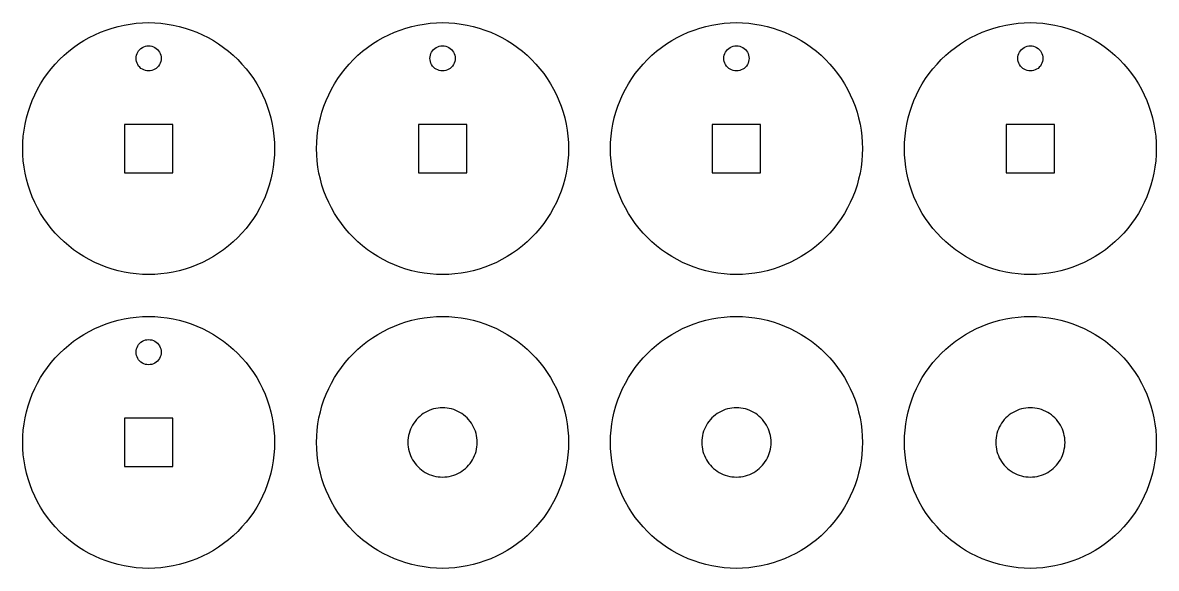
# Model space of a CAD drawing. Header units: millimetres. Extents: x 4 to 356, y 4 to 259.
# Drawn here: x 302 to 356, y 191 to 217 of the extents above; entities that cross this region are included whole.
import ezdxf

# ---------------------------------------------------------------- set-up
doc = ezdxf.new("R2010")
doc.units = ezdxf.units.MM
doc.layers.add('CUT', color=1, linetype='Continuous')
doc.layers.add('ENGRAVE', color=5, linetype='Continuous')

msp = doc.modelspace()

# ---------------------------------------------------------------- linework, layer by layer
at = {"layer": 'CUT'}
for points in [[(313.993, 210.706), (313.971, 210.412), (313.935, 210.12), (313.885, 209.829), (313.82, 209.542), (313.742, 209.258), (313.649, 208.979), (313.543, 208.704), (313.424, 208.435), (313.292, 208.172), (313.146, 207.915), (312.989, 207.667), (312.819, 207.426), (312.638, 207.194), (312.446, 206.971), (312.243, 206.757), (312.029, 206.554), (311.806, 206.362), (311.574, 206.181), (311.333, 206.011), (311.085, 205.854), (310.828, 205.708), (310.565, 205.576), (310.296, 205.457), (310.021, 205.351), (309.742, 205.258), (309.458, 205.18), (309.171, 205.115), (308.88, 205.065), (308.588, 205.029), (308.294, 205.007), (308, 205), (307.706, 205.007), (307.412, 205.029), (307.12, 205.065), (306.829, 205.115), (306.542, 205.18), (306.258, 205.258), (305.979, 205.351), (305.704, 205.457), (305.435, 205.576), (305.172, 205.708), (304.915, 205.854), (304.667, 206.011), (304.426, 206.181), (304.194, 206.362), (303.971, 206.554), (303.757, 206.757), (303.554, 206.971), (303.362, 207.194), (303.181, 207.426), (303.011, 207.667), (302.854, 207.915), (302.708, 208.172), (302.576, 208.435), (302.457, 208.704), (302.351, 208.979), (302.258, 209.258), (302.18, 209.542), (302.115, 209.829), (302.065, 210.12), (302.029, 210.412), (302.007, 210.706), (302, 211), (302.007, 211.294), (302.029, 211.588), (302.065, 211.88), (302.115, 212.171), (302.18, 212.458), (302.258, 212.742), (302.351, 213.021), (302.457, 213.296), (302.576, 213.565), (302.708, 213.828), (302.854, 214.085), (303.011, 214.333), (303.181, 214.574), (303.362, 214.806), (303.554, 215.029), (303.757, 215.243), (303.971, 215.446), (304.194, 215.638), (304.426, 215.819), (304.667, 215.989), (304.915, 216.146), (305.172, 216.292), (305.435, 216.424), (305.704, 216.543), (305.979, 216.649), (306.258, 216.742), (306.542, 216.82), (306.829, 216.885), (307.12, 216.935), (307.412, 216.971), (307.706, 216.993), (308, 217), (308.294, 216.993), (308.588, 216.971), (308.88, 216.935), (309.171, 216.885), (309.458, 216.82), (309.742, 216.742), (310.021, 216.649), (310.296, 216.543), (310.565, 216.424), (310.828, 216.292), (311.085, 216.146), (311.333, 215.989), (311.574, 215.819), (311.806, 215.638), (312.029, 215.446), (312.243, 215.243), (312.446, 215.029), (312.638, 214.806), (312.819, 214.574), (312.989, 214.333), (313.146, 214.085), (313.292, 213.828), (313.424, 213.565), (313.543, 213.296), (313.649, 213.021), (313.742, 212.742), (313.82, 212.458), (313.885, 212.171), (313.935, 211.88), (313.971, 211.588), (313.993, 211.294), (314, 211)], [(327.993, 210.706), (327.971, 210.412), (327.935, 210.12), (327.885, 209.829), (327.82, 209.542), (327.742, 209.258), (327.649, 208.979), (327.543, 208.704), (327.424, 208.435), (327.292, 208.172), (327.146, 207.915), (326.989, 207.667), (326.819, 207.426), (326.638, 207.194), (326.446, 206.971), (326.243, 206.757), (326.029, 206.554), (325.806, 206.362), (325.574, 206.181), (325.333, 206.011), (325.085, 205.854), (324.828, 205.708), (324.565, 205.576), (324.296, 205.457), (324.021, 205.351), (323.742, 205.258), (323.458, 205.18), (323.171, 205.115), (322.88, 205.065), (322.588, 205.029), (322.294, 205.007), (322, 205), (321.706, 205.007), (321.412, 205.029), (321.12, 205.065), (320.829, 205.115), (320.542, 205.18), (320.258, 205.258), (319.979, 205.351), (319.704, 205.457), (319.435, 205.576), (319.172, 205.708), (318.915, 205.854), (318.667, 206.011), (318.426, 206.181), (318.194, 206.362), (317.971, 206.554), (317.757, 206.757), (317.554, 206.971), (317.362, 207.194), (317.181, 207.426), (317.011, 207.667), (316.854, 207.915), (316.708, 208.172), (316.576, 208.435), (316.457, 208.704), (316.351, 208.979), (316.258, 209.258), (316.18, 209.542), (316.115, 209.829), (316.065, 210.12), (316.029, 210.412), (316.007, 210.706), (316, 211), (316.007, 211.294), (316.029, 211.588), (316.065, 211.88), (316.115, 212.171), (316.18, 212.458), (316.258, 212.742), (316.351, 213.021), (316.457, 213.296), (316.576, 213.565), (316.708, 213.828), (316.854, 214.085), (317.011, 214.333), (317.181, 214.574), (317.362, 214.806), (317.554, 215.029), (317.757, 215.243), (317.971, 215.446), (318.194, 215.638), (318.426, 215.819), (318.667, 215.989), (318.915, 216.146), (319.172, 216.292), (319.435, 216.424), (319.704, 216.543), (319.979, 216.649), (320.258, 216.742), (320.542, 216.82), (320.829, 216.885), (321.12, 216.935), (321.412, 216.971), (321.706, 216.993), (322, 217), (322.294, 216.993), (322.588, 216.971), (322.88, 216.935), (323.171, 216.885), (323.458, 216.82), (323.742, 216.742), (324.021, 216.649), (324.296, 216.543), (324.565, 216.424), (324.828, 216.292), (325.085, 216.146), (325.333, 215.989), (325.574, 215.819), (325.806, 215.638), (326.029, 215.446), (326.243, 215.243), (326.446, 215.029), (326.638, 214.806), (326.819, 214.574), (326.989, 214.333), (327.146, 214.085), (327.292, 213.828), (327.424, 213.565), (327.543, 213.296), (327.649, 213.021), (327.742, 212.742), (327.82, 212.458), (327.885, 212.171), (327.935, 211.88), (327.971, 211.588), (327.993, 211.294), (328, 211)], [(341.993, 210.706), (341.971, 210.412), (341.935, 210.12), (341.885, 209.829), (341.82, 209.542), (341.742, 209.258), (341.649, 208.979), (341.543, 208.704), (341.424, 208.435), (341.292, 208.172), (341.146, 207.915), (340.989, 207.667), (340.819, 207.426), (340.638, 207.194), (340.446, 206.971), (340.243, 206.757), (340.029, 206.554), (339.806, 206.362), (339.574, 206.181), (339.333, 206.011), (339.085, 205.854), (338.828, 205.708), (338.565, 205.576), (338.296, 205.457), (338.021, 205.351), (337.742, 205.258), (337.458, 205.18), (337.171, 205.115), (336.88, 205.065), (336.588, 205.029), (336.294, 205.007), (336, 205), (335.706, 205.007), (335.412, 205.029), (335.12, 205.065), (334.829, 205.115), (334.542, 205.18), (334.258, 205.258), (333.979, 205.351), (333.704, 205.457), (333.435, 205.576), (333.172, 205.708), (332.915, 205.854), (332.667, 206.011), (332.426, 206.181), (332.194, 206.362), (331.971, 206.554), (331.757, 206.757), (331.554, 206.971), (331.362, 207.194), (331.181, 207.426), (331.011, 207.667), (330.854, 207.915), (330.708, 208.172), (330.576, 208.435), (330.457, 208.704), (330.351, 208.979), (330.258, 209.258), (330.18, 209.542), (330.115, 209.829), (330.065, 210.12), (330.029, 210.412), (330.007, 210.706), (330, 211), (330.007, 211.294), (330.029, 211.588), (330.065, 211.88), (330.115, 212.171), (330.18, 212.458), (330.258, 212.742), (330.351, 213.021), (330.457, 213.296), (330.576, 213.565), (330.708, 213.828), (330.854, 214.085), (331.011, 214.333), (331.181, 214.574), (331.362, 214.806), (331.554, 215.029), (331.757, 215.243), (331.971, 215.446), (332.194, 215.638), (332.426, 215.819), (332.667, 215.989), (332.915, 216.146), (333.172, 216.292), (333.435, 216.424), (333.704, 216.543), (333.979, 216.649), (334.258, 216.742), (334.542, 216.82), (334.829, 216.885), (335.12, 216.935), (335.412, 216.971), (335.706, 216.993), (336, 217), (336.294, 216.993), (336.588, 216.971), (336.88, 216.935), (337.171, 216.885), (337.458, 216.82), (337.742, 216.742), (338.021, 216.649), (338.296, 216.543), (338.565, 216.424), (338.828, 216.292), (339.085, 216.146), (339.333, 215.989), (339.574, 215.819), (339.806, 215.638), (340.029, 215.446), (340.243, 215.243), (340.446, 215.029), (340.638, 214.806), (340.819, 214.574), (340.989, 214.333), (341.146, 214.085), (341.292, 213.828), (341.424, 213.565), (341.543, 213.296), (341.649, 213.021), (341.742, 212.742), (341.82, 212.458), (341.885, 212.171), (341.935, 211.88), (341.971, 211.588), (341.993, 211.294), (342, 211)], [(355.993, 210.706), (355.971, 210.412), (355.935, 210.12), (355.885, 209.829), (355.82, 209.542), (355.742, 209.258), (355.649, 208.979), (355.543, 208.704), (355.424, 208.435), (355.292, 208.172), (355.146, 207.915), (354.989, 207.667), (354.819, 207.426), (354.638, 207.194), (354.446, 206.971), (354.243, 206.757), (354.029, 206.554), (353.806, 206.362), (353.574, 206.181), (353.333, 206.011), (353.085, 205.854), (352.828, 205.708), (352.565, 205.576), (352.296, 205.457), (352.021, 205.351), (351.742, 205.258), (351.458, 205.18), (351.171, 205.115), (350.88, 205.065), (350.588, 205.029), (350.294, 205.007), (350, 205), (349.706, 205.007), (349.412, 205.029), (349.12, 205.065), (348.829, 205.115), (348.542, 205.18), (348.258, 205.258), (347.979, 205.351), (347.704, 205.457), (347.435, 205.576), (347.172, 205.708), (346.915, 205.854), (346.667, 206.011), (346.426, 206.181), (346.194, 206.362), (345.971, 206.554), (345.757, 206.757), (345.554, 206.971), (345.362, 207.194), (345.181, 207.426), (345.011, 207.667), (344.854, 207.915), (344.708, 208.172), (344.576, 208.435), (344.457, 208.704), (344.351, 208.979), (344.258, 209.258), (344.18, 209.542), (344.115, 209.829), (344.065, 210.12), (344.029, 210.412), (344.007, 210.706), (344, 211), (344.007, 211.294), (344.029, 211.588), (344.065, 211.88), (344.115, 212.171), (344.18, 212.458), (344.258, 212.742), (344.351, 213.021), (344.457, 213.296), (344.576, 213.565), (344.708, 213.828), (344.854, 214.085), (345.011, 214.333), (345.181, 214.574), (345.362, 214.806), (345.554, 215.029), (345.757, 215.243), (345.971, 215.446), (346.194, 215.638), (346.426, 215.819), (346.667, 215.989), (346.915, 216.146), (347.172, 216.292), (347.435, 216.424), (347.704, 216.543), (347.979, 216.649), (348.258, 216.742), (348.542, 216.82), (348.829, 216.885), (349.12, 216.935), (349.412, 216.971), (349.706, 216.993), (350, 217), (350.294, 216.993), (350.588, 216.971), (350.88, 216.935), (351.171, 216.885), (351.458, 216.82), (351.742, 216.742), (352.021, 216.649), (352.296, 216.543), (352.565, 216.424), (352.828, 216.292), (353.085, 216.146), (353.333, 215.989), (353.574, 215.819), (353.806, 215.638), (354.029, 215.446), (354.243, 215.243), (354.446, 215.029), (354.638, 214.806), (354.819, 214.574), (354.989, 214.333), (355.146, 214.085), (355.292, 213.828), (355.424, 213.565), (355.543, 213.296), (355.649, 213.021), (355.742, 212.742), (355.82, 212.458), (355.885, 212.171), (355.935, 211.88), (355.971, 211.588), (355.993, 211.294), (356, 211)], [(309.15, 212.15), (306.85, 212.15), (306.85, 209.85), (309.15, 209.85)], [(323.15, 212.15), (320.85, 212.15), (320.85, 209.85), (323.15, 209.85)], [(337.15, 212.15), (334.85, 212.15), (334.85, 209.85), (337.15, 209.85)], [(351.15, 212.15), (348.85, 212.15), (348.85, 209.85), (351.15, 209.85)], [(313.993, 196.706), (313.971, 196.412), (313.935, 196.12), (313.885, 195.829), (313.82, 195.542), (313.742, 195.258), (313.649, 194.979), (313.543, 194.704), (313.424, 194.435), (313.292, 194.172), (313.146, 193.915), (312.989, 193.667), (312.819, 193.426), (312.638, 193.194), (312.446, 192.971), (312.243, 192.757), (312.029, 192.554), (311.806, 192.362), (311.574, 192.181), (311.333, 192.011), (311.085, 191.854), (310.828, 191.708), (310.565, 191.576), (310.296, 191.457), (310.021, 191.351), (309.742, 191.258), (309.458, 191.18), (309.171, 191.115), (308.88, 191.065), (308.588, 191.029), (308.294, 191.007), (308, 191), (307.706, 191.007), (307.412, 191.029), (307.12, 191.065), (306.829, 191.115), (306.542, 191.18), (306.258, 191.258), (305.979, 191.351), (305.704, 191.457), (305.435, 191.576), (305.172, 191.708), (304.915, 191.854), (304.667, 192.011), (304.426, 192.181), (304.194, 192.362), (303.971, 192.554), (303.757, 192.757), (303.554, 192.971), (303.362, 193.194), (303.181, 193.426), (303.011, 193.667), (302.854, 193.915), (302.708, 194.172), (302.576, 194.435), (302.457, 194.704), (302.351, 194.979), (302.258, 195.258), (302.18, 195.542), (302.115, 195.829), (302.065, 196.12), (302.029, 196.412), (302.007, 196.706), (302, 197), (302.007, 197.294), (302.029, 197.588), (302.065, 197.88), (302.115, 198.171), (302.18, 198.458), (302.258, 198.742), (302.351, 199.021), (302.457, 199.296), (302.576, 199.565), (302.708, 199.828), (302.854, 200.085), (303.011, 200.333), (303.181, 200.574), (303.362, 200.806), (303.554, 201.029), (303.757, 201.243), (303.971, 201.446), (304.194, 201.638), (304.426, 201.819), (304.667, 201.989), (304.915, 202.146), (305.172, 202.292), (305.435, 202.424), (305.704, 202.543), (305.979, 202.649), (306.258, 202.742), (306.542, 202.82), (306.829, 202.885), (307.12, 202.935), (307.412, 202.971), (307.706, 202.993), (308, 203), (308.294, 202.993), (308.588, 202.971), (308.88, 202.935), (309.171, 202.885), (309.458, 202.82), (309.742, 202.742), (310.021, 202.649), (310.296, 202.543), (310.565, 202.424), (310.828, 202.292), (311.085, 202.146), (311.333, 201.989), (311.574, 201.819), (311.806, 201.638), (312.029, 201.446), (312.243, 201.243), (312.446, 201.029), (312.638, 200.806), (312.819, 200.574), (312.989, 200.333), (313.146, 200.085), (313.292, 199.828), (313.424, 199.565), (313.543, 199.296), (313.649, 199.021), (313.742, 198.742), (313.82, 198.458), (313.885, 198.171), (313.935, 197.88), (313.971, 197.588), (313.993, 197.294), (314, 197)], [(327.993, 196.706), (327.971, 196.412), (327.935, 196.12), (327.885, 195.829), (327.82, 195.542), (327.742, 195.258), (327.649, 194.979), (327.543, 194.704), (327.424, 194.435), (327.292, 194.172), (327.146, 193.915), (326.989, 193.667), (326.819, 193.426), (326.638, 193.194), (326.446, 192.971), (326.243, 192.757), (326.029, 192.554), (325.806, 192.362), (325.574, 192.181), (325.333, 192.011), (325.085, 191.854), (324.828, 191.708), (324.565, 191.576), (324.296, 191.457), (324.021, 191.351), (323.742, 191.258), (323.458, 191.18), (323.171, 191.115), (322.88, 191.065), (322.588, 191.029), (322.294, 191.007), (322, 191), (321.706, 191.007), (321.412, 191.029), (321.12, 191.065), (320.829, 191.115), (320.542, 191.18), (320.258, 191.258), (319.979, 191.351), (319.704, 191.457), (319.435, 191.576), (319.172, 191.708), (318.915, 191.854), (318.667, 192.011), (318.426, 192.181), (318.194, 192.362), (317.971, 192.554), (317.757, 192.757), (317.554, 192.971), (317.362, 193.194), (317.181, 193.426), (317.011, 193.667), (316.854, 193.915), (316.708, 194.172), (316.576, 194.435), (316.457, 194.704), (316.351, 194.979), (316.258, 195.258), (316.18, 195.542), (316.115, 195.829), (316.065, 196.12), (316.029, 196.412), (316.007, 196.706), (316, 197), (316.007, 197.294), (316.029, 197.588), (316.065, 197.88), (316.115, 198.171), (316.18, 198.458), (316.258, 198.742), (316.351, 199.021), (316.457, 199.296), (316.576, 199.565), (316.708, 199.828), (316.854, 200.085), (317.011, 200.333), (317.181, 200.574), (317.362, 200.806), (317.554, 201.029), (317.757, 201.243), (317.971, 201.446), (318.194, 201.638), (318.426, 201.819), (318.667, 201.989), (318.915, 202.146), (319.172, 202.292), (319.435, 202.424), (319.704, 202.543), (319.979, 202.649), (320.258, 202.742), (320.542, 202.82), (320.829, 202.885), (321.12, 202.935), (321.412, 202.971), (321.706, 202.993), (322, 203), (322.294, 202.993), (322.588, 202.971), (322.88, 202.935), (323.171, 202.885), (323.458, 202.82), (323.742, 202.742), (324.021, 202.649), (324.296, 202.543), (324.565, 202.424), (324.828, 202.292), (325.085, 202.146), (325.333, 201.989), (325.574, 201.819), (325.806, 201.638), (326.029, 201.446), (326.243, 201.243), (326.446, 201.029), (326.638, 200.806), (326.819, 200.574), (326.989, 200.333), (327.146, 200.085), (327.292, 199.828), (327.424, 199.565), (327.543, 199.296), (327.649, 199.021), (327.742, 198.742), (327.82, 198.458), (327.885, 198.171), (327.935, 197.88), (327.971, 197.588), (327.993, 197.294), (328, 197)], [(341.993, 196.706), (341.971, 196.412), (341.935, 196.12), (341.885, 195.829), (341.82, 195.542), (341.742, 195.258), (341.649, 194.979), (341.543, 194.704), (341.424, 194.435), (341.292, 194.172), (341.146, 193.915), (340.989, 193.667), (340.819, 193.426), (340.638, 193.194), (340.446, 192.971), (340.243, 192.757), (340.029, 192.554), (339.806, 192.362), (339.574, 192.181), (339.333, 192.011), (339.085, 191.854), (338.828, 191.708), (338.565, 191.576), (338.296, 191.457), (338.021, 191.351), (337.742, 191.258), (337.458, 191.18), (337.171, 191.115), (336.88, 191.065), (336.588, 191.029), (336.294, 191.007), (336, 191), (335.706, 191.007), (335.412, 191.029), (335.12, 191.065), (334.829, 191.115), (334.542, 191.18), (334.258, 191.258), (333.979, 191.351), (333.704, 191.457), (333.435, 191.576), (333.172, 191.708), (332.915, 191.854), (332.667, 192.011), (332.426, 192.181), (332.194, 192.362), (331.971, 192.554), (331.757, 192.757), (331.554, 192.971), (331.362, 193.194), (331.181, 193.426), (331.011, 193.667), (330.854, 193.915), (330.708, 194.172), (330.576, 194.435), (330.457, 194.704), (330.351, 194.979), (330.258, 195.258), (330.18, 195.542), (330.115, 195.829), (330.065, 196.12), (330.029, 196.412), (330.007, 196.706), (330, 197), (330.007, 197.294), (330.029, 197.588), (330.065, 197.88), (330.115, 198.171), (330.18, 198.458), (330.258, 198.742), (330.351, 199.021), (330.457, 199.296), (330.576, 199.565), (330.708, 199.828), (330.854, 200.085), (331.011, 200.333), (331.181, 200.574), (331.362, 200.806), (331.554, 201.029), (331.757, 201.243), (331.971, 201.446), (332.194, 201.638), (332.426, 201.819), (332.667, 201.989), (332.915, 202.146), (333.172, 202.292), (333.435, 202.424), (333.704, 202.543), (333.979, 202.649), (334.258, 202.742), (334.542, 202.82), (334.829, 202.885), (335.12, 202.935), (335.412, 202.971), (335.706, 202.993), (336, 203), (336.294, 202.993), (336.588, 202.971), (336.88, 202.935), (337.171, 202.885), (337.458, 202.82), (337.742, 202.742), (338.021, 202.649), (338.296, 202.543), (338.565, 202.424), (338.828, 202.292), (339.085, 202.146), (339.333, 201.989), (339.574, 201.819), (339.806, 201.638), (340.029, 201.446), (340.243, 201.243), (340.446, 201.029), (340.638, 200.806), (340.819, 200.574), (340.989, 200.333), (341.146, 200.085), (341.292, 199.828), (341.424, 199.565), (341.543, 199.296), (341.649, 199.021), (341.742, 198.742), (341.82, 198.458), (341.885, 198.171), (341.935, 197.88), (341.971, 197.588), (341.993, 197.294), (342, 197)], [(355.993, 196.706), (355.971, 196.412), (355.935, 196.12), (355.885, 195.829), (355.82, 195.542), (355.742, 195.258), (355.649, 194.979), (355.543, 194.704), (355.424, 194.435), (355.292, 194.172), (355.146, 193.915), (354.989, 193.667), (354.819, 193.426), (354.638, 193.194), (354.446, 192.971), (354.243, 192.757), (354.029, 192.554), (353.806, 192.362), (353.574, 192.181), (353.333, 192.011), (353.085, 191.854), (352.828, 191.708), (352.565, 191.576), (352.296, 191.457), (352.021, 191.351), (351.742, 191.258), (351.458, 191.18), (351.171, 191.115), (350.88, 191.065), (350.588, 191.029), (350.294, 191.007), (350, 191), (349.706, 191.007), (349.412, 191.029), (349.12, 191.065), (348.829, 191.115), (348.542, 191.18), (348.258, 191.258), (347.979, 191.351), (347.704, 191.457), (347.435, 191.576), (347.172, 191.708), (346.915, 191.854), (346.667, 192.011), (346.426, 192.181), (346.194, 192.362), (345.971, 192.554), (345.757, 192.757), (345.554, 192.971), (345.362, 193.194), (345.181, 193.426), (345.011, 193.667), (344.854, 193.915), (344.708, 194.172), (344.576, 194.435), (344.457, 194.704), (344.351, 194.979), (344.258, 195.258), (344.18, 195.542), (344.115, 195.829), (344.065, 196.12), (344.029, 196.412), (344.007, 196.706), (344, 197), (344.007, 197.294), (344.029, 197.588), (344.065, 197.88), (344.115, 198.171), (344.18, 198.458), (344.258, 198.742), (344.351, 199.021), (344.457, 199.296), (344.576, 199.565), (344.708, 199.828), (344.854, 200.085), (345.011, 200.333), (345.181, 200.574), (345.362, 200.806), (345.554, 201.029), (345.757, 201.243), (345.971, 201.446), (346.194, 201.638), (346.426, 201.819), (346.667, 201.989), (346.915, 202.146), (347.172, 202.292), (347.435, 202.424), (347.704, 202.543), (347.979, 202.649), (348.258, 202.742), (348.542, 202.82), (348.829, 202.885), (349.12, 202.935), (349.412, 202.971), (349.706, 202.993), (350, 203), (350.294, 202.993), (350.588, 202.971), (350.88, 202.935), (351.171, 202.885), (351.458, 202.82), (351.742, 202.742), (352.021, 202.649), (352.296, 202.543), (352.565, 202.424), (352.828, 202.292), (353.085, 202.146), (353.333, 201.989), (353.574, 201.819), (353.806, 201.638), (354.029, 201.446), (354.243, 201.243), (354.446, 201.029), (354.638, 200.806), (354.819, 200.574), (354.989, 200.333), (355.146, 200.085), (355.292, 199.828), (355.424, 199.565), (355.543, 199.296), (355.649, 199.021), (355.742, 198.742), (355.82, 198.458), (355.885, 198.171), (355.935, 197.88), (355.971, 197.588), (355.993, 197.294), (356, 197)], [(323.646, 197.108), (323.636, 197.215), (323.618, 197.322), (323.594, 197.427), (323.562, 197.53), (323.524, 197.631), (323.48, 197.73), (323.429, 197.825), (323.372, 197.917), (323.309, 198.004), (323.241, 198.088), (323.167, 198.167), (323.088, 198.241), (323.004, 198.309), (322.917, 198.372), (322.825, 198.429), (322.73, 198.48), (322.631, 198.524), (322.53, 198.562), (322.427, 198.594), (322.322, 198.618), (322.215, 198.636), (322.108, 198.646), (322, 198.65), (321.892, 198.646), (321.785, 198.636), (321.678, 198.618), (321.573, 198.594), (321.47, 198.562), (321.369, 198.524), (321.27, 198.48), (321.175, 198.429), (321.083, 198.372), (320.996, 198.309), (320.912, 198.241), (320.833, 198.167), (320.759, 198.088), (320.691, 198.004), (320.628, 197.917), (320.571, 197.825), (320.52, 197.73), (320.476, 197.631), (320.438, 197.53), (320.406, 197.427), (320.382, 197.322), (320.364, 197.215), (320.354, 197.108), (320.35, 197), (320.354, 196.892), (320.364, 196.785), (320.382, 196.678), (320.406, 196.573), (320.438, 196.47), (320.476, 196.369), (320.52, 196.27), (320.571, 196.175), (320.628, 196.083), (320.691, 195.996), (320.759, 195.912), (320.833, 195.833), (320.912, 195.759), (320.996, 195.691), (321.083, 195.628), (321.175, 195.571), (321.27, 195.52), (321.369, 195.476), (321.47, 195.438), (321.573, 195.406), (321.678, 195.382), (321.785, 195.364), (321.892, 195.354), (322, 195.35), (322.108, 195.354), (322.215, 195.364), (322.322, 195.382), (322.427, 195.406), (322.53, 195.438), (322.631, 195.476), (322.73, 195.52), (322.825, 195.571), (322.917, 195.628), (323.004, 195.691), (323.088, 195.759), (323.167, 195.833), (323.241, 195.912), (323.309, 195.996), (323.372, 196.083), (323.429, 196.175), (323.48, 196.27), (323.524, 196.369), (323.562, 196.47), (323.594, 196.573), (323.618, 196.678), (323.636, 196.785), (323.646, 196.892), (323.65, 197)], [(337.646, 197.108), (337.636, 197.215), (337.618, 197.322), (337.594, 197.427), (337.562, 197.53), (337.524, 197.631), (337.48, 197.73), (337.429, 197.825), (337.372, 197.917), (337.309, 198.004), (337.241, 198.088), (337.167, 198.167), (337.088, 198.241), (337.004, 198.309), (336.917, 198.372), (336.825, 198.429), (336.73, 198.48), (336.631, 198.524), (336.53, 198.562), (336.427, 198.594), (336.322, 198.618), (336.215, 198.636), (336.108, 198.646), (336, 198.65), (335.892, 198.646), (335.785, 198.636), (335.678, 198.618), (335.573, 198.594), (335.47, 198.562), (335.369, 198.524), (335.27, 198.48), (335.175, 198.429), (335.083, 198.372), (334.996, 198.309), (334.912, 198.241), (334.833, 198.167), (334.759, 198.088), (334.691, 198.004), (334.628, 197.917), (334.571, 197.825), (334.52, 197.73), (334.476, 197.631), (334.438, 197.53), (334.406, 197.427), (334.382, 197.322), (334.364, 197.215), (334.354, 197.108), (334.35, 197), (334.354, 196.892), (334.364, 196.785), (334.382, 196.678), (334.406, 196.573), (334.438, 196.47), (334.476, 196.369), (334.52, 196.27), (334.571, 196.175), (334.628, 196.083), (334.691, 195.996), (334.759, 195.912), (334.833, 195.833), (334.912, 195.759), (334.996, 195.691), (335.083, 195.628), (335.175, 195.571), (335.27, 195.52), (335.369, 195.476), (335.47, 195.438), (335.573, 195.406), (335.678, 195.382), (335.785, 195.364), (335.892, 195.354), (336, 195.35), (336.108, 195.354), (336.215, 195.364), (336.322, 195.382), (336.427, 195.406), (336.53, 195.438), (336.631, 195.476), (336.73, 195.52), (336.825, 195.571), (336.917, 195.628), (337.004, 195.691), (337.088, 195.759), (337.167, 195.833), (337.241, 195.912), (337.309, 195.996), (337.372, 196.083), (337.429, 196.175), (337.48, 196.27), (337.524, 196.369), (337.562, 196.47), (337.594, 196.573), (337.618, 196.678), (337.636, 196.785), (337.646, 196.892), (337.65, 197)], [(351.646, 197.108), (351.636, 197.215), (351.618, 197.322), (351.594, 197.427), (351.562, 197.53), (351.524, 197.631), (351.48, 197.73), (351.429, 197.825), (351.372, 197.917), (351.309, 198.004), (351.241, 198.088), (351.167, 198.167), (351.088, 198.241), (351.004, 198.309), (350.917, 198.372), (350.825, 198.429), (350.73, 198.48), (350.631, 198.524), (350.53, 198.562), (350.427, 198.594), (350.322, 198.618), (350.215, 198.636), (350.108, 198.646), (350, 198.65), (349.892, 198.646), (349.785, 198.636), (349.678, 198.618), (349.573, 198.594), (349.47, 198.562), (349.369, 198.524), (349.27, 198.48), (349.175, 198.429), (349.083, 198.372), (348.996, 198.309), (348.912, 198.241), (348.833, 198.167), (348.759, 198.088), (348.691, 198.004), (348.628, 197.917), (348.571, 197.825), (348.52, 197.73), (348.476, 197.631), (348.438, 197.53), (348.406, 197.427), (348.382, 197.322), (348.364, 197.215), (348.354, 197.108), (348.35, 197), (348.354, 196.892), (348.364, 196.785), (348.382, 196.678), (348.406, 196.573), (348.438, 196.47), (348.476, 196.369), (348.52, 196.27), (348.571, 196.175), (348.628, 196.083), (348.691, 195.996), (348.759, 195.912), (348.833, 195.833), (348.912, 195.759), (348.996, 195.691), (349.083, 195.628), (349.175, 195.571), (349.27, 195.52), (349.369, 195.476), (349.47, 195.438), (349.573, 195.406), (349.678, 195.382), (349.785, 195.364), (349.892, 195.354), (350, 195.35), (350.108, 195.354), (350.215, 195.364), (350.322, 195.382), (350.427, 195.406), (350.53, 195.438), (350.631, 195.476), (350.73, 195.52), (350.825, 195.571), (350.917, 195.628), (351.004, 195.691), (351.088, 195.759), (351.167, 195.833), (351.241, 195.912), (351.309, 195.996), (351.372, 196.083), (351.429, 196.175), (351.48, 196.27), (351.524, 196.369), (351.562, 196.47), (351.594, 196.573), (351.618, 196.678), (351.636, 196.785), (351.646, 196.892), (351.65, 197)], [(309.15, 198.15), (306.85, 198.15), (306.85, 195.85), (309.15, 195.85)]]:
    msp.add_lwpolyline(points, close=True, dxfattribs=at)
at = {"layer": 'ENGRAVE'}
for points in [[(308.6, 215.3), (308.595, 215.222), (308.58, 215.145), (308.554, 215.07), (308.52, 215), (308.476, 214.935), (308.424, 214.876), (308.365, 214.824), (308.3, 214.78), (308.23, 214.746), (308.155, 214.72), (308.078, 214.705), (308, 214.7), (307.922, 214.705), (307.845, 214.72), (307.77, 214.746), (307.7, 214.78), (307.635, 214.824), (307.576, 214.876), (307.524, 214.935), (307.48, 215), (307.446, 215.07), (307.42, 215.145), (307.405, 215.222), (307.4, 215.3), (307.405, 215.378), (307.42, 215.455), (307.446, 215.53), (307.48, 215.6), (307.524, 215.665), (307.576, 215.724), (307.635, 215.776), (307.7, 215.82), (307.77, 215.854), (307.845, 215.88), (307.922, 215.895), (308, 215.9), (308.078, 215.895), (308.155, 215.88), (308.23, 215.854), (308.3, 215.82), (308.365, 215.776), (308.424, 215.724), (308.476, 215.665), (308.52, 215.6), (308.554, 215.53), (308.58, 215.455), (308.595, 215.378), (308.6, 215.3)], [(322.6, 215.3), (322.595, 215.222), (322.58, 215.145), (322.554, 215.07), (322.52, 215), (322.476, 214.935), (322.424, 214.876), (322.365, 214.824), (322.3, 214.78), (322.23, 214.746), (322.155, 214.72), (322.078, 214.705), (322, 214.7), (321.922, 214.705), (321.845, 214.72), (321.77, 214.746), (321.7, 214.78), (321.635, 214.824), (321.576, 214.876), (321.524, 214.935), (321.48, 215), (321.446, 215.07), (321.42, 215.145), (321.405, 215.222), (321.4, 215.3), (321.405, 215.378), (321.42, 215.455), (321.446, 215.53), (321.48, 215.6), (321.524, 215.665), (321.576, 215.724), (321.635, 215.776), (321.7, 215.82), (321.77, 215.854), (321.845, 215.88), (321.922, 215.895), (322, 215.9), (322.078, 215.895), (322.155, 215.88), (322.23, 215.854), (322.3, 215.82), (322.365, 215.776), (322.424, 215.724), (322.476, 215.665), (322.52, 215.6), (322.554, 215.53), (322.58, 215.455), (322.595, 215.378), (322.6, 215.3)], [(336.6, 215.3), (336.595, 215.222), (336.58, 215.145), (336.554, 215.07), (336.52, 215), (336.476, 214.935), (336.424, 214.876), (336.365, 214.824), (336.3, 214.78), (336.23, 214.746), (336.155, 214.72), (336.078, 214.705), (336, 214.7), (335.922, 214.705), (335.845, 214.72), (335.77, 214.746), (335.7, 214.78), (335.635, 214.824), (335.576, 214.876), (335.524, 214.935), (335.48, 215), (335.446, 215.07), (335.42, 215.145), (335.405, 215.222), (335.4, 215.3), (335.405, 215.378), (335.42, 215.455), (335.446, 215.53), (335.48, 215.6), (335.524, 215.665), (335.576, 215.724), (335.635, 215.776), (335.7, 215.82), (335.77, 215.854), (335.845, 215.88), (335.922, 215.895), (336, 215.9), (336.078, 215.895), (336.155, 215.88), (336.23, 215.854), (336.3, 215.82), (336.365, 215.776), (336.424, 215.724), (336.476, 215.665), (336.52, 215.6), (336.554, 215.53), (336.58, 215.455), (336.595, 215.378), (336.6, 215.3)], [(350.6, 215.3), (350.595, 215.222), (350.58, 215.145), (350.554, 215.07), (350.52, 215), (350.476, 214.935), (350.424, 214.876), (350.365, 214.824), (350.3, 214.78), (350.23, 214.746), (350.155, 214.72), (350.078, 214.705), (350, 214.7), (349.922, 214.705), (349.845, 214.72), (349.77, 214.746), (349.7, 214.78), (349.635, 214.824), (349.576, 214.876), (349.524, 214.935), (349.48, 215), (349.446, 215.07), (349.42, 215.145), (349.405, 215.222), (349.4, 215.3), (349.405, 215.378), (349.42, 215.455), (349.446, 215.53), (349.48, 215.6), (349.524, 215.665), (349.576, 215.724), (349.635, 215.776), (349.7, 215.82), (349.77, 215.854), (349.845, 215.88), (349.922, 215.895), (350, 215.9), (350.078, 215.895), (350.155, 215.88), (350.23, 215.854), (350.3, 215.82), (350.365, 215.776), (350.424, 215.724), (350.476, 215.665), (350.52, 215.6), (350.554, 215.53), (350.58, 215.455), (350.595, 215.378), (350.6, 215.3)], [(308.6, 201.3), (308.595, 201.222), (308.58, 201.145), (308.554, 201.07), (308.52, 201), (308.476, 200.935), (308.424, 200.876), (308.365, 200.824), (308.3, 200.78), (308.23, 200.746), (308.155, 200.72), (308.078, 200.705), (308, 200.7), (307.922, 200.705), (307.845, 200.72), (307.77, 200.746), (307.7, 200.78), (307.635, 200.824), (307.576, 200.876), (307.524, 200.935), (307.48, 201), (307.446, 201.07), (307.42, 201.145), (307.405, 201.222), (307.4, 201.3), (307.405, 201.378), (307.42, 201.455), (307.446, 201.53), (307.48, 201.6), (307.524, 201.665), (307.576, 201.724), (307.635, 201.776), (307.7, 201.82), (307.77, 201.854), (307.845, 201.88), (307.922, 201.895), (308, 201.9), (308.078, 201.895), (308.155, 201.88), (308.23, 201.854), (308.3, 201.82), (308.365, 201.776), (308.424, 201.724), (308.476, 201.665), (308.52, 201.6), (308.554, 201.53), (308.58, 201.455), (308.595, 201.378), (308.6, 201.3)]]:
    msp.add_lwpolyline(points, dxfattribs=at)

doc.saveas('drawing.dxf')
